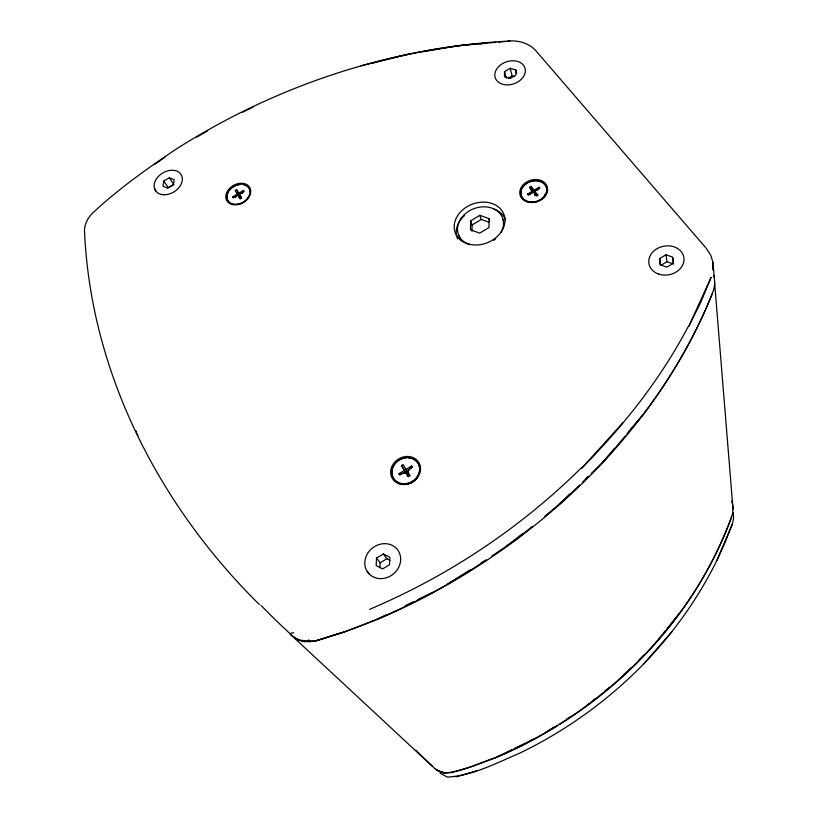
<?xml version="1.0" encoding="UTF-8"?>
<svg xmlns="http://www.w3.org/2000/svg" width="818" height="818" viewBox="0 0 818 818"><rect width="100%" height="100%" fill="white"/><g stroke="black" fill="none" stroke-linecap="round" stroke-linejoin="round"><path stroke-width="1.23" d="M504.532 71.657L504.522 76.739L510.197 78.487L515.882 75.123L515.861 70.031L510.187 68.313L504.532 71.657L506.291 78.139M489.041 218.651L488.97 227.568L479.655 233.14L470.473 229.746L470.616 220.85L479.869 215.318L489.041 218.651L489.726 220.707M471.976 231.289L472.078 224.95L470.616 220.85M136.146 431.546L136.013 430.789M379.879 567.774L380.114 562.825L376.536 558.101L383.335 553.96L389.808 557.252L389.47 564.737L382.63 568.909L376.157 565.575L376.536 558.101M241.514 197.884L239.388 197.445L240.758 196.637L240.134 198.692L241.514 197.884L239.347 194.295L244.163 191.453L243.539 190.441L238.723 193.283L236.566 189.715L235.195 190.533L240.134 198.692M163.764 181.064L162.976 186.259L167.782 188.171L173.375 184.878L174.142 179.684L169.336 177.792L163.764 181.064L168.222 187.629L173.753 184.367L169.336 177.792M732.182 524.522L733.521 518.663L733.327 512.712M238.723 193.283L241.371 197.659L240.973 198.539L240.758 196.637M242.148 193.539L243.539 190.441M716.384 561.465C697.713 599.032 673.04 633.48 643.919 663.654L672.059 631.547M688.05 326.832C660.443 379.368 623.152 426.372 581.486 468.448L622.815 422.875M534.43 194.756L535.013 193.815L534.021 190.216L531.035 186.422L529.583 187.281L532.426 192.567M537.344 190.021L539.103 187.179L539.962 188.263L534.88 191.3L535.862 194.899L535.013 193.815L534.849 195.297L537.886 195.124L534.88 191.3M411.618 466.015L406.025 469.399L408.509 473.51L406.914 474.471L401.485 465.503L403.08 464.542L409.838 475.687L408.233 476.659L405.268 471.761L399.675 475.156L398.836 473.755L407.098 472.978L411.618 466.015L412.466 467.405L406.873 470.79M731.752 501.158A28.845 26.115 -2 0 1 731.548 517.017A381.413 324.94 -31.2 0 1 682.549 609.267C635.024 674.768 569.277 726.456 494.798 757.959C478.039 763.399 461.628 772.182 443.775 772.99C440.248 771.538 436.413 770.546 433.775 767.601L290.993 634.87A5.327 4.663 -47.9 0 1 289.991 633.459M654.512 644.144L656.854 641.24M658.408 639.298L662.304 634.461M663.858 632.519L665.423 630.586M666.977 628.643L682.549 609.267M625.249 435.953L605.862 459.102L591.434 473.325M626.864 434.031L643.02 414.736A513.551 386.648 -30.1 0 0 712.529 293.008A39.98 33.006 -10.2 0 0 713.817 275.564M603.101 461.822L614.502 448.376M628.357 432.037L643.02 414.736M622.375 676.455L631.118 667.774M638.981 659.952L644.226 654.748M579.533 485.064L563.479 500.892L544.87 516.127M582.416 482.221L588.449 476.27L585.698 478.898M643.899 663.766C608.03 700.453 565.841 730.924 519.604 753.194C496.495 763.051 472.835 775.597 447.415 777.1L440.033 773.194M581.23 467.937C520.565 527.947 448.09 576.107 369.531 609.379M557.273 505.974L570.105 493.745M532.129 526.547L516.455 539.369L491.495 556.25M586.547 705.637L589.451 703.327M591.383 701.793L595.259 698.715M604.931 691.016L608.796 687.938M506.209 546.301L523.06 533.285M154.49 164.438L164.837 157.373M484.215 561.179L486.291 559.768M545.586 732.407L554.052 727.059M566.762 719.053L570.995 716.384M447.947 583.704L470.258 569.849M480.882 563.254L484.072 561.271C440.554 591.036 392.752 614.471 343.182 632.314C327.384 635.77 308.631 648.49 293.365 636.915M380.114 562.825L386.863 558.714L390.074 560.361M398.836 473.755L404.429 470.37M408.233 476.659L406.73 474.164L408.315 473.193L409.838 475.687M659.676 258.57L665.985 254.756L672.733 257.128L673.173 263.355L666.834 267.189L660.085 264.776L659.676 258.57L660.678 265.492L666.936 261.719L672.519 263.693M472.078 224.95L481.281 219.449L489.276 222.353M537.886 195.124L536.434 195.993L533.428 192.169L528.346 195.205L527.498 194.122L532.569 191.085L529.583 187.281M534.021 190.216L539.103 187.179M508.459 78.109L512.191 75.9L514.45 76.585M237.966 195.113L233.15 197.956L232.537 196.933L237.353 194.091L240.001 198.467L240.973 198.539M240.001 198.467L241.371 197.659L236.566 189.715M196.821 137.158L207.772 130.778M242.609 112.199L252.936 107.158M379.123 618.439L387.067 614.553M405.247 605.688L413.202 601.803M417.753 599.584L432.528 592.375M496.996 756.936L511.863 749.697M514.144 748.582L525.575 743.02M527.866 741.906L534.727 738.562M314.695 641.077L344.204 631.936M451.352 772.621L472.047 766.486L496.137 757.519A381.433 324.961 -31.2 0 0 557.651 725.689M455.943 776.947L476.342 770.904M372.998 62.976C409.685 53.058 447.231 46.043 485.156 43.231L480.166 43.722M361.045 65.829L409.02 54.008M422.712 51.79L459.113 45.593L495.912 42.301M291.249 633.091L293.693 632.733M472.681 44.458L477.671 43.968M498.448 42.076L504.798 41.503M507.334 41.278L509.87 41.053C391.454 47.035 275.564 85.696 175.747 149.377C146.575 169.019 117.802 189.398 92.137 213.549C87.782 218.12 84.96 223.426 84.479 229.786C90.133 371.72 159.173 505.8 259.357 604.522M451.158 772.581L443.765 772.969L437.006 770.259M509.675 40.9C519.041 40.532 528.909 43.19 535.432 50.266L706.21 248.243L710.709 255.144L713.02 262.496L714.267 277.721M232.537 196.933L235.962 197.189M239.388 197.445L240.359 197.527M443.192 771.987L439.695 771.711L435.37 768.848M527.498 194.122L529.921 194.347M304.48 641.874L295.339 638.418L291.096 634.962M308.611 639.88L310.451 641.629M383.335 553.96L386.863 558.714M367.354 571.373L369.245 574.021M407.098 472.978L407.947 474.368M401.485 465.503L406.73 474.164M137.342 434.276L137.966 435.391M531.035 186.422L535.575 194.868M136.821 433.233L136.422 432.313M155.093 188.999L155.87 191.013M479.869 215.318L481.281 219.449M510.187 68.313L512.191 75.9M515.861 70.031L516.7 73.283M665.985 254.756L666.936 261.719M672.877 258.294L673.633 264.091M714.635 282.803L733.01 509.082M731.548 517.007A381.433 324.961 -31.2 0 1 683.153 608.5M681.68 610.555A381.433 324.961 -31.2 0 1 559.809 724.339M432.64 766.343A649.543 537.354 2.2 0 1 415.779 750.137M243.652 184.694A12.342 9.213 -29.8 0 1 250.216 191.831M250.124 193.273A12.342 9.213 -29.8 0 1 247.946 198.345M246.832 199.674A12.342 9.213 -29.8 0 1 246.208 200.298M244.848 201.443A12.342 9.213 -29.8 0 1 237.506 204.51M233.416 204.428A12.342 9.213 -29.8 0 1 227.067 198.6M226.964 197.915A12.342 9.213 -29.8 0 1 227.015 195.778M227.159 195.042A12.342 9.213 -29.8 0 1 228.743 191.432M229.756 190.073A12.342 9.213 -29.8 0 1 231.617 188.232M232.312 187.68A12.342 9.213 -29.8 0 1 233.038 187.158M233.805 186.688A12.342 9.213 -29.8 0 1 236.218 185.512M237.046 185.216A12.342 9.213 -29.8 0 1 239.582 184.633M408.182 457.824A14.427 12.587 -31.4 0 1 419.562 471.73A14.427 12.587 -31.4 0 1 403.1 483.98A14.427 12.587 -31.4 0 1 392.211 469.716M392.456 468.765A14.427 12.587 -31.4 0 1 397.609 461.342M398.458 460.718A14.427 12.587 -31.4 0 1 400.247 459.634M401.188 459.174A14.427 12.587 -31.4 0 1 406.168 457.865M532.6 181.146A13.252 10.45 -18 0 1 546.598 187.966A13.252 10.45 -18 0 1 537.866 201.259M536.945 201.576A13.252 10.45 -18 0 1 530.33 202.24M528.54 201.923A13.252 10.45 -18 0 1 526.864 201.371M526.076 201.023A13.252 10.45 -18 0 1 521.465 189.766M521.792 188.999A13.252 10.45 -18 0 1 522.17 188.252M522.62 187.516A13.252 10.45 -18 0 1 527.242 183.191M528.08 182.731A13.252 10.45 -18 0 1 528.939 182.312M529.829 181.944A13.252 10.45 -18 0 1 531.659 181.361M469.972 244.694A23.569 18.783 -20.7 0 1 459.992 220.134A23.569 18.783 -20.7 0 1 490.872 207.782A23.569 18.783 -20.7 0 1 501.117 232.23M495.565 238.907A23.569 18.783 -20.7 0 1 493.775 240.308M502.835 219.296A23.497 18.753 -20.7 0 1 504.348 224.694M461.362 240.799A23.497 18.753 -20.7 0 1 458.98 235.737M457.599 238.897A25.849 20.624 -20.7 0 1 464.276 215.727M493.765 209.03A25.849 20.624 -20.7 0 1 505.657 219.889M544.808 194.602A9.959 7.873 -17.9 0 1 544.502 196.78M712.529 292.997A513.581 386.689 -30.1 0 1 377.885 619.246L343.969 632.161L314.95 641.128L298.948 640.289L293.192 636.578A915.986 677.928 -2.9 0 1 261.034 605.392M417.037 477.722A10.838 9.468 -31.4 0 1 414.429 480.974M412.701 482.231A10.838 9.468 -31.4 0 1 410.8 483.182M408.765 483.775A10.838 9.468 -31.4 0 1 405.677 483.959M713.224 270.237L713.02 262.496L713.224 270.237M407.661 472.119L406.914 474.471L408.509 473.51L406.076 473.08L407.661 472.119M732.079 524.686L725.045 542.549L716.783 560.627L732.079 524.686M711.046 277.527L700.842 302.19L688.736 326.484L711.046 277.527M236.811 204.244A12.342 9.213 -29.8 0 0 249.142 188.212A12.342 9.213 -29.8 0 0 229.142 190.257A12.342 9.213 -29.8 0 0 236.811 204.244M404.726 483.735A14.427 12.587 -31.4 0 0 418.213 463.499A14.427 12.587 -31.4 0 0 394.102 464.696A14.427 12.587 -31.4 0 0 404.726 483.735M529.727 201.821A13.262 10.45 -18 0 0 546.485 187.557A13.262 10.45 -18 0 0 525.044 184.336A13.262 10.45 -18 0 0 529.727 201.821M162.802 194.684A15.133 10.992 -31.5 0 0 182.24 177.608A15.133 10.992 -31.5 0 0 159.663 175.205A15.133 10.992 -31.5 0 0 162.802 194.684M232.373 204.531A13.231 9.877 -29.8 0 0 250.727 191.013A13.231 9.877 -29.8 0 0 231.637 186.586A13.231 9.877 -29.8 0 0 232.373 204.531M500.534 83.477A15.644 11.605 -18.6 0 0 525.187 72.454A15.644 11.605 -18.6 0 0 504.491 62.577A15.644 11.605 -18.6 0 0 500.534 83.477M469.522 244.296A26.012 20.706 -20.8 0 0 504.808 217.874A26.012 20.706 -20.8 0 0 464.399 208.488A26.012 20.706 -20.8 0 0 469.522 244.296M528.551 202.23A14.213 11.196 -18 0 0 547.508 187.782A14.213 11.196 -18 0 0 525.044 183.089A14.213 11.196 -18 0 0 528.551 202.23M658.674 274.091A17.761 14.509 -11 0 0 683.991 258.335A17.761 14.509 -11 0 0 656.496 249.02A17.761 14.509 -11 0 0 658.674 274.091M399.429 483.908A15.46 13.487 -31.4 0 0 420.472 467.426A15.46 13.487 -31.4 0 0 396.863 460.156A15.46 13.487 -31.4 0 0 399.429 483.908M379.603 578.602A18.702 16.677 -38.6 0 0 399.613 553.408A18.702 16.677 -38.6 0 0 369.02 551.434A18.702 16.677 -38.6 0 0 379.603 578.602"/></g></svg>
